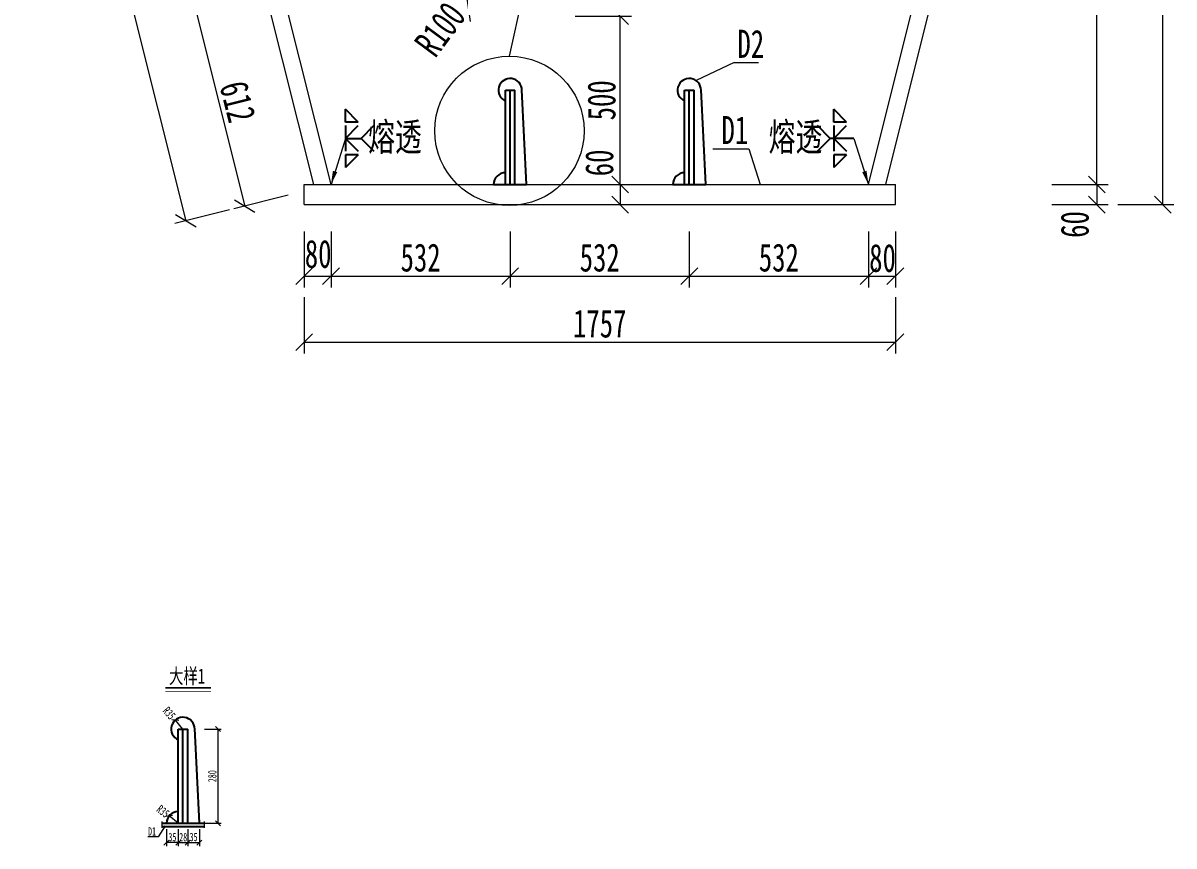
# Model space of a CAD drawing. Header units: millimetres. Extents: x -450182 to -147179, y 306993 to 695793.
# Drawn here: x -417702 to -414282, y 357710 to 360156 of the extents above; entities that cross this region are included whole.
import ezdxf

# ---------------------------------------------------------------- set-up
doc = ezdxf.new("R2010")
doc.units = ezdxf.units.MM
doc.header["$PDMODE"] = 34
doc.linetypes.add('CENTER2', pattern=[28.575, 19.05, -3.175, 3.175, -3.175])
doc.layers.get('Defpoints').update_dxf_attribs({"color": 8})
for name, color, linetype, lineweight in [('加粗线', 6, 'Continuous', 25), ('标注', 4, 'Continuous', 13), ('横隔板', 6, 'CENTER2', 18), ('细实线', 4, 'Continuous', 15), ('细线', 4, 'Continuous', 15), ('钢板粗线', 1, 'Continuous', 25)]:
    doc.layers.add(name, color=color, linetype=linetype, lineweight=lineweight)
doc.layers.add('焊缝', color=7, linetype='Continuous')
doc.styles.add('111', font='仿宋_GB2312.ttf', dxfattribs={"width": 0.7})
doc.styles.get("Standard").update_dxf_attribs({"font": '仿宋_GB2312.ttf'})
doc.dimstyles.new('200', dxfattribs={"dimscale": 0, "dimtxt": 2.5, "dimasz": 1.5, "dimexe": 1, "dimexo": 1, "dimgap": 0.4, "dimtad": 1, "dimdec": 0, "dimdsep": 46, "dimtxsty": '111', "dimblk": 'OBLIQUE', "dimcen": 0, "dimclrd": 256, "dimclre": 256, "dimclrt": 256, "dimadec": 1, "dimazin": 2, "dimtfac": 1, "dimtdec": 0, "dimtmove": 2, "dimatfit": 3, "dimfxl": 4, "dimfxlon": 1, "dimtolj": 1, "dimlwd": -1, "dimlwe": -1, "dimarcsym": 0})

# ---------------------------------------------------------------- blocks, each defined once
blk = doc.blocks.new('_Oblique')
at = {"color": 0, "linetype": 'ByBlock', "lineweight": -2}
blk.add_line((-0.5, -0.5), (0.5, 0.5), dxfattribs=at)
blk = doc.blocks.new('*D635')
at = {"layer": 'Defpoints', "color": 0, "transparency": 16777216}
for p in [(-416113.3, 359676.6), (-416113.3, 359616.6), (-415927.3, 359616.6)]:
    blk.add_point(p, dxfattribs=at)
at = {"layer": '细实线', "transparency": 16777216}
for p, q in [((-415977.3, 359676.6), (-415893.9, 359676.6)), ((-415927.3, 359676.6), (-415927.3, 359616.6)), ((-415977.3, 359616.6), (-415893.9, 359616.6))]:
    blk.add_line(p, q, dxfattribs=at)
at = {"layer": '细实线', "transparency": 16777216, "xscale": 50, "yscale": 50, "zscale": 50}
for p, rotation in [((-415927.3, 359676.6), 90), ((-415927.3, 359616.6), 270)]:
    blk.add_blockref('_Oblique', p, dxfattribs=dict(at, rotation=rotation))
at = {"layer": '细实线', "transparency": 16777216, "insert": (-415988.9, 359740.6), "char_height": 83.33, "attachment_point": 5, "rotation": 90, "style": '111'}
blk.add_mtext('\\A1;60', dxfattribs=at)
blk = doc.blocks.new('28-280加劲 有过焊孔')
at = {"layer": 'Defpoints'}
blk.add_line((0, 0), (0, -280), dxfattribs=at)
at = {"layer": '钢板粗线'}
for p, q in [((49, 0), (-49, 0)), ((-49, 0), (-35, -281.2)), ((-14, 0), (-14, -280)), ((14, 0), (14, -280)), ((14, -280), (-14, -280))]:
    blk.add_line(p, q, dxfattribs=at)
for centre, start, end in [((14, 0), 270, 0), ((0, -280), 180, 66.4218)]:
    blk.add_arc(centre, 35, start, end, dxfattribs=at)
blk = doc.blocks.new('*D911')
at = {"layer": 'Defpoints', "color": 0, "transparency": 16777216}
for p in [(-416866.6, 359616.6), (-415109.6, 359616.6), (-415109.6, 359207.7)]:
    blk.add_point(p, dxfattribs=at)
at = {"layer": '细实线', "transparency": 16777216}
for p, q in [((-416866.6, 359341.1), (-416866.6, 359174.4)), ((-415109.6, 359341.1), (-415109.6, 359174.4)), ((-416866.6, 359207.7), (-415109.6, 359207.7))]:
    blk.add_line(p, q, dxfattribs=at)
at = {"layer": '细实线', "transparency": 16777216, "xscale": 50.00000000000004, "yscale": 50.00000000000004, "zscale": 50.00000000000004, "rotation": 180}
blk.add_blockref('_Oblique', (-416866.6, 359207.7), dxfattribs=at)
at = {"layer": '细实线', "transparency": 16777216, "xscale": 50.00000000000004, "yscale": 50.00000000000004, "zscale": 50.00000000000004}
blk.add_blockref('_Oblique', (-415109.6, 359207.7), dxfattribs=at)
at = {"layer": '细实线', "transparency": 16777216, "insert": (-415988.1, 359262.7), "char_height": 83.33, "attachment_point": 5, "style": '111'}
blk.add_mtext('\\A1;1757', dxfattribs=at)
blk = doc.blocks.new('*D659')
at = {"layer": 'Defpoints', "color": 0, "transparency": 16777216}
for p in [(-414738.1, 361482.6), (-414510.8, 361482.6), (-415189.6, 359676.6)]:
    blk.add_point(p, dxfattribs=at)
at = {"layer": '细实线', "transparency": 16777216}
for p, q in [((-414644.1, 361482.6), (-414477.4, 361482.6)), ((-414510.8, 359676.6), (-414510.8, 361482.6)), ((-414644.1, 359676.6), (-414477.4, 359676.6))]:
    blk.add_line(p, q, dxfattribs=at)
at = {"layer": '细实线', "transparency": 16777216, "xscale": 50.00000000000004, "yscale": 50.00000000000004, "zscale": 50.00000000000004}
for p, rotation in [((-414510.8, 361482.6), 90), ((-414510.8, 359676.6), 270)]:
    blk.add_blockref('_Oblique', p, dxfattribs=dict(at, rotation=rotation))
at = {"layer": '细实线', "transparency": 16777216, "insert": (-414565.8, 360579.6), "char_height": 83.33, "attachment_point": 5, "rotation": 90, "style": '111'}
blk.add_mtext('\\A1;1806', dxfattribs=at)
blk = doc.blocks.new('*D912')
at = {"layer": 'Defpoints', "color": 0, "transparency": 16777216}
for p in [(-415283.4, 359676.6), (-415283.4, 359616.6), (-414510.8, 359616.6)]:
    blk.add_point(p, dxfattribs=at)
at = {"layer": '细实线', "transparency": 16777216}
for p, q in [((-414644.1, 359676.6), (-414477.4, 359676.6)), ((-414510.8, 359676.6), (-414510.8, 359616.6)), ((-414644.1, 359616.6), (-414477.4, 359616.6))]:
    blk.add_line(p, q, dxfattribs=at)
at = {"layer": '细实线', "transparency": 16777216, "xscale": 50.00000000000004, "yscale": 50.00000000000004, "zscale": 50.00000000000004}
for p, rotation in [((-414510.8, 359676.6), 90), ((-414510.8, 359616.6), 270)]:
    blk.add_blockref('_Oblique', p, dxfattribs=dict(at, rotation=rotation))
at = {"layer": '细实线', "transparency": 16777216, "insert": (-414576.1, 359557.7), "char_height": 83.33, "attachment_point": 5, "rotation": 90, "style": '111'}
blk.add_mtext('\\A1;60', dxfattribs=at)
blk = doc.blocks.new('*D913')
at = {"layer": 'Defpoints', "color": 0, "transparency": 16777216}
for p in [(-415604.9, 363328.6), (-414315, 363328.6), (-415194.6, 359616.6)]:
    blk.add_point(p, dxfattribs=at)
at = {"layer": '细实线', "transparency": 16777216}
for p, q in [((-414448.3, 363328.6), (-414281.6, 363328.6)), ((-414315, 359616.6), (-414315, 363328.6)), ((-414448.3, 359616.6), (-414281.6, 359616.6))]:
    blk.add_line(p, q, dxfattribs=at)
at = {"layer": '细实线', "transparency": 16777216, "xscale": 50.00000000000004, "yscale": 50.00000000000004, "zscale": 50.00000000000004}
for p, rotation in [((-414315, 363328.6), 90), ((-414315, 359616.6), 270)]:
    blk.add_blockref('_Oblique', p, dxfattribs=dict(at, rotation=rotation))
at = {"layer": '细实线', "transparency": 16777216, "insert": (-414370, 361472.6), "char_height": 83.33, "attachment_point": 5, "rotation": 90, "style": '111'}
blk.add_mtext('\\A1;3712', dxfattribs=at)
blk = doc.blocks.new('*D698')
at = {"layer": 'Defpoints', "color": 0, "transparency": 16777216}
for p in [(-416113.3, 360176.6), (-415927.3, 360176.6), (-416113.3, 359676.6)]:
    blk.add_point(p, dxfattribs=at)
at = {"layer": '细实线', "transparency": 16777216}
for p, q in [((-416060.6, 360176.6), (-415893.9, 360176.6)), ((-415927.3, 359676.6), (-415927.3, 360176.6)), ((-416060.6, 359676.6), (-415893.9, 359676.6))]:
    blk.add_line(p, q, dxfattribs=at)
at = {"layer": '细实线', "transparency": 16777216, "xscale": 49.99999999999995, "yscale": 49.99999999999995, "zscale": 49.99999999999995}
for p, rotation in [((-415927.3, 360176.6), 90), ((-415927.3, 359676.6), 270)]:
    blk.add_blockref('_Oblique', p, dxfattribs=dict(at, rotation=rotation))
at = {"layer": '细实线', "transparency": 16777216, "insert": (-415982.3, 359926.6), "char_height": 83.33, "attachment_point": 5, "rotation": 90, "style": '111'}
blk.add_mtext('\\A1;500', dxfattribs=at)
blk = doc.blocks.new('*D720')
at = {"layer": 'Defpoints', "color": 0, "transparency": 16777216}
for p in [(-417212.5, 358057.9), (-417212.5, 357777.9), (-417122.8, 357777.9)]:
    blk.add_point(p, dxfattribs=at)
at = {"layer": '标注', "transparency": 16777216}
for p, q in [((-417162.8, 358057.9), (-417112.8, 358057.9)), ((-417122.8, 358057.9), (-417122.8, 357777.9)), ((-417162.8, 357777.9), (-417112.8, 357777.9))]:
    blk.add_line(p, q, dxfattribs=at)
at = {"layer": '标注', "transparency": 16777216, "xscale": 14.99999999999996, "yscale": 14.99999999999996, "zscale": 14.99999999999996}
for p, rotation in [((-417122.8, 358057.9), 90), ((-417122.8, 357777.9), 270)]:
    blk.add_blockref('_Oblique', p, dxfattribs=dict(at, rotation=rotation))
at = {"layer": '标注', "transparency": 16777216, "insert": (-417139.3, 357917.9), "char_height": 25, "attachment_point": 5, "rotation": 90, "style": '111'}
blk.add_mtext('\\A1;280', dxfattribs=at)
blk = doc.blocks.new('*D721')
at = {"layer": 'Defpoints', "color": 0, "transparency": 16777216}
for p in [(-417212.5, 357777.9), (-417177.5, 357777.9), (-417177.5, 357720.4)]:
    blk.add_point(p, dxfattribs=at)
at = {"layer": '标注', "transparency": 16777216}
for p, q in [((-417212.5, 357760.4), (-417212.5, 357710.4)), ((-417177.5, 357760.4), (-417177.5, 357710.4)), ((-417212.5, 357720.4), (-417177.5, 357720.4))]:
    blk.add_line(p, q, dxfattribs=at)
at = {"layer": '标注', "transparency": 16777216, "xscale": 14.99999999999996, "yscale": 14.99999999999996, "zscale": 14.99999999999996, "rotation": 180}
blk.add_blockref('_Oblique', (-417212.5, 357720.4), dxfattribs=at)
at = {"layer": '标注', "transparency": 16777216, "xscale": 14.99999999999996, "yscale": 14.99999999999996, "zscale": 14.99999999999996}
blk.add_blockref('_Oblique', (-417177.5, 357720.4), dxfattribs=at)
at = {"layer": '标注', "transparency": 16777216, "insert": (-417195, 357736.9), "char_height": 25, "attachment_point": 5, "style": '111'}
blk.add_mtext('\\A1;35', dxfattribs=at)
blk = doc.blocks.new('*D722')
at = {"layer": 'Defpoints', "color": 0, "transparency": 16777216}
for p in [(-417240.5, 357777.9), (-417212.5, 357777.9), (-417212.5, 357720.4)]:
    blk.add_point(p, dxfattribs=at)
at = {"layer": '标注', "transparency": 16777216}
for p, q in [((-417240.5, 357760.4), (-417240.5, 357710.4)), ((-417212.5, 357760.4), (-417212.5, 357710.4)), ((-417240.5, 357720.4), (-417255.5, 357720.4)), ((-417240.5, 357720.4), (-417212.5, 357720.4)), ((-417212.5, 357720.4), (-417197.5, 357720.4))]:
    blk.add_line(p, q, dxfattribs=at)
at = {"layer": '标注', "transparency": 16777216, "xscale": 14.99999999999996, "yscale": 14.99999999999996, "zscale": 14.99999999999996}
blk.add_blockref('_Oblique', (-417240.5, 357720.4), dxfattribs=at)
at = {"layer": '标注', "transparency": 16777216, "xscale": 14.99999999999996, "yscale": 14.99999999999996, "zscale": 14.99999999999996, "rotation": 180}
blk.add_blockref('_Oblique', (-417212.5, 357720.4), dxfattribs=at)
at = {"layer": '标注', "transparency": 16777216, "insert": (-417225.8, 357736.5), "char_height": 25, "attachment_point": 5, "style": '111'}
blk.add_mtext('\\A1;28', dxfattribs=at)
blk = doc.blocks.new('*D723')
at = {"layer": 'Defpoints', "color": 0, "transparency": 16777216}
for p in [(-417275.5, 357777.9), (-417240.5, 357777.9), (-417275.5, 357720.4)]:
    blk.add_point(p, dxfattribs=at)
at = {"layer": '标注', "transparency": 16777216}
for p, q in [((-417275.5, 357760.4), (-417275.5, 357710.4)), ((-417240.5, 357760.4), (-417240.5, 357710.4)), ((-417240.5, 357720.4), (-417275.5, 357720.4))]:
    blk.add_line(p, q, dxfattribs=at)
at = {"layer": '标注', "transparency": 16777216, "xscale": 14.99999999999996, "yscale": 14.99999999999996, "zscale": 14.99999999999996, "rotation": 180}
blk.add_blockref('_Oblique', (-417275.5, 357720.4), dxfattribs=at)
at = {"layer": '标注', "transparency": 16777216, "xscale": 14.99999999999996, "yscale": 14.99999999999996, "zscale": 14.99999999999996}
blk.add_blockref('_Oblique', (-417240.5, 357720.4), dxfattribs=at)
at = {"layer": '标注', "transparency": 16777216, "insert": (-417258, 357736.9), "char_height": 25, "attachment_point": 5, "style": '111'}
blk.add_mtext('\\A1;35', dxfattribs=at)
blk = doc.blocks.new('*D724')
at = {"layer": 'Defpoints', "color": 0, "transparency": 16777216}
for p in [(-417268, 357799.6), (-417240.5, 357777.9)]:
    blk.add_point(p, dxfattribs=at)
at = {"layer": '标注', "transparency": 16777216}
blk.add_line((-417240.5, 357777.9), (-417268, 357799.6), dxfattribs=at)
at = {"layer": '标注', "transparency": 16777216, "xscale": 14.99999999999996, "yscale": 14.99999999999996, "zscale": 14.99999999999996, "rotation": 141.8069079756408}
blk.add_blockref('_Oblique', (-417268, 357799.6), dxfattribs=at)
at = {"layer": '标注', "transparency": 16777216, "insert": (-417285.7, 357813.5), "char_height": 25, "attachment_point": 5, "rotation": 321.8069, "style": '111'}
blk.add_mtext('\\A1;R35', dxfattribs=at)
blk = doc.blocks.new('*D725')
at = {"layer": 'Defpoints', "color": 0, "transparency": 16777216}
for p in [(-417249.1, 358084.6), (-417226.5, 358057.9)]:
    blk.add_point(p, dxfattribs=at)
at = {"layer": '标注', "transparency": 16777216}
blk.add_line((-417226.5, 358057.9), (-417249.1, 358084.6), dxfattribs=at)
at = {"layer": '标注', "transparency": 16777216, "xscale": 14.99999999999996, "yscale": 14.99999999999996, "zscale": 14.99999999999996, "rotation": 130.354704895017}
blk.add_blockref('_Oblique', (-417249.1, 358084.6), dxfattribs=at)
at = {"layer": '标注', "transparency": 16777216, "insert": (-417267.4, 358105.2), "char_height": 25, "attachment_point": 5, "rotation": 310.3547, "style": '111'}
blk.add_mtext('\\A1;R35', dxfattribs=at)
blk = doc.blocks.new('*D813')
at = {"layer": 'Defpoints', "color": 0, "transparency": 16777216}
for p in [(-416866.6, 359676.6), (-416786.6, 359676.6), (-416786.6, 359403.8)]:
    blk.add_point(p, dxfattribs=at)
at = {"layer": '细实线', "transparency": 16777216}
for p, q in [((-416866.6, 359537.2), (-416866.6, 359370.5)), ((-416786.6, 359537.2), (-416786.6, 359370.5)), ((-416866.6, 359403.8), (-416786.6, 359403.8))]:
    blk.add_line(p, q, dxfattribs=at)
at = {"layer": '细实线', "transparency": 16777216, "xscale": 49.99999999999995, "yscale": 49.99999999999995, "zscale": 49.99999999999995, "rotation": 180}
blk.add_blockref('_Oblique', (-416866.6, 359403.8), dxfattribs=at)
at = {"layer": '细实线', "transparency": 16777216, "xscale": 49.99999999999995, "yscale": 49.99999999999995, "zscale": 49.99999999999995}
blk.add_blockref('_Oblique', (-416786.6, 359403.8), dxfattribs=at)
at = {"layer": '细实线', "transparency": 16777216, "insert": (-416824.7, 359469.7), "char_height": 83.33, "attachment_point": 5, "style": '111'}
blk.add_mtext('\\A1;80', dxfattribs=at)
blk = doc.blocks.new('*D814')
at = {"layer": 'Defpoints', "color": 0, "transparency": 16777216}
for p in [(-416786.6, 359676.6), (-416254.3, 359676.6), (-416254.3, 359403.8)]:
    blk.add_point(p, dxfattribs=at)
at = {"layer": '细实线', "transparency": 16777216}
for p, q in [((-416786.6, 359537.2), (-416786.6, 359370.5)), ((-416254.3, 359537.2), (-416254.3, 359370.5)), ((-416786.6, 359403.8), (-416254.3, 359403.8))]:
    blk.add_line(p, q, dxfattribs=at)
at = {"layer": '细实线', "transparency": 16777216, "xscale": 49.99999999999995, "yscale": 49.99999999999995, "zscale": 49.99999999999995, "rotation": 180}
blk.add_blockref('_Oblique', (-416786.6, 359403.8), dxfattribs=at)
at = {"layer": '细实线', "transparency": 16777216, "xscale": 49.99999999999995, "yscale": 49.99999999999995, "zscale": 49.99999999999995}
blk.add_blockref('_Oblique', (-416254.3, 359403.8), dxfattribs=at)
at = {"layer": '细实线', "transparency": 16777216, "insert": (-416520.4, 359458.8), "char_height": 83.33, "attachment_point": 5, "style": '111'}
blk.add_mtext('\\A1;532', dxfattribs=at)
blk = doc.blocks.new('*D815')
at = {"layer": 'Defpoints', "color": 0, "transparency": 16777216}
for p in [(-415721.9, 359676.6), (-415189.6, 359676.6), (-415189.6, 359403.8)]:
    blk.add_point(p, dxfattribs=at)
at = {"layer": '细实线', "transparency": 16777216}
for p, q in [((-415721.9, 359537.2), (-415721.9, 359370.5)), ((-415189.6, 359537.2), (-415189.6, 359370.5)), ((-415721.9, 359403.8), (-415189.6, 359403.8))]:
    blk.add_line(p, q, dxfattribs=at)
at = {"layer": '细实线', "transparency": 16777216, "xscale": 50.00000000000004, "yscale": 50.00000000000004, "zscale": 50.00000000000004, "rotation": 180}
blk.add_blockref('_Oblique', (-415721.9, 359403.8), dxfattribs=at)
at = {"layer": '细实线', "transparency": 16777216, "xscale": 50.00000000000004, "yscale": 50.00000000000004, "zscale": 50.00000000000004}
blk.add_blockref('_Oblique', (-415189.6, 359403.8), dxfattribs=at)
at = {"layer": '细实线', "transparency": 16777216, "insert": (-415455.8, 359458.8), "char_height": 83.33, "attachment_point": 5, "style": '111'}
blk.add_mtext('\\A1;532', dxfattribs=at)
blk = doc.blocks.new('*D816')
at = {"layer": 'Defpoints', "color": 0, "transparency": 16777216}
for p in [(-415189.6, 359676.6), (-415109.6, 359676.6), (-415109.6, 359403.8)]:
    blk.add_point(p, dxfattribs=at)
at = {"layer": '细实线', "transparency": 16777216}
for p, q in [((-415189.6, 359537.2), (-415189.6, 359370.5)), ((-415109.6, 359537.2), (-415109.6, 359370.5)), ((-415189.6, 359403.8), (-415109.6, 359403.8))]:
    blk.add_line(p, q, dxfattribs=at)
at = {"layer": '细实线', "transparency": 16777216, "xscale": 50.00000000000004, "yscale": 50.00000000000004, "zscale": 50.00000000000004, "rotation": 180}
blk.add_blockref('_Oblique', (-415189.6, 359403.8), dxfattribs=at)
at = {"layer": '细实线', "transparency": 16777216, "xscale": 50.00000000000004, "yscale": 50.00000000000004, "zscale": 50.00000000000004}
blk.add_blockref('_Oblique', (-415109.6, 359403.8), dxfattribs=at)
at = {"layer": '细实线', "transparency": 16777216, "insert": (-415147.7, 359457.5), "char_height": 83.33, "attachment_point": 5, "style": '111'}
blk.add_mtext('\\A1;80', dxfattribs=at)
blk = doc.blocks.new('*D1024')
at = {"layer": 'Defpoints', "color": 0, "transparency": 16777216}
for p in [(-417238.1, 361482.6), (-416786.6, 359676.6), (-417218, 359568.7)]:
    blk.add_point(p, dxfattribs=at)
at = {"layer": '标注', "transparency": 16777216}
for p, q in [((-417540.1, 361407.1), (-417701.8, 361366.6)), ((-417669.5, 361374.7), (-417218, 359568.7)), ((-417088.6, 359601.1), (-417250.3, 359560.6))]:
    blk.add_line(p, q, dxfattribs=at)
at = {"layer": '标注', "transparency": 16777216, "xscale": 49.99999999999987, "yscale": 49.99999999999987, "zscale": 49.99999999999987}
for p, rotation in [((-417669.5, 361374.7), 104.036243467926), ((-417218, 359568.7), 284.036243467926)]:
    blk.add_blockref('_Oblique', p, dxfattribs=dict(at, rotation=rotation))
at = {"layer": '标注', "transparency": 16777216, "insert": (-417390.4, 360485.1), "char_height": 83.33, "attachment_point": 5, "rotation": 284.0362, "style": '111'}
blk.add_mtext('\\A1;1862', dxfattribs=at)
blk = doc.blocks.new('*D1025')
at = {"layer": 'Defpoints', "color": 0, "transparency": 16777216}
for p in [(-416934.9, 360269.9), (-416786.6, 359676.6), (-417043, 359612.5)]:
    blk.add_point(p, dxfattribs=at)
at = {"layer": '标注', "transparency": 16777216}
for p, q in [((-417062, 360238.1), (-417223.7, 360197.7)), ((-417191.4, 360205.8), (-417043, 359612.5)), ((-416913.7, 359644.8), (-417075.4, 359604.4))]:
    blk.add_line(p, q, dxfattribs=at)
at = {"layer": '标注', "transparency": 16777216, "xscale": 49.99999999999987, "yscale": 49.99999999999987, "zscale": 49.99999999999987}
for p, rotation in [((-417191.4, 360205.8), 104.0362434652364), ((-417043, 359612.5), 284.0362434652363)]:
    blk.add_blockref('_Oblique', p, dxfattribs=dict(at, rotation=rotation))
at = {"layer": '标注', "transparency": 16777216, "insert": (-417063.9, 359922.5), "char_height": 83.33, "attachment_point": 5, "rotation": 284.0362, "style": '111'}
blk.add_mtext('\\A1;612', dxfattribs=at)
blk = doc.blocks.new('*D1026')
at = {"layer": 'Defpoints', "color": 0, "transparency": 16777216}
for p in [(-416254.3, 359676.6), (-415721.9, 359676.6), (-415721.9, 359403.8)]:
    blk.add_point(p, dxfattribs=at)
at = {"layer": '标注', "transparency": 16777216}
for p, q in [((-416254.3, 359537.2), (-416254.3, 359370.5)), ((-415721.9, 359537.2), (-415721.9, 359370.5)), ((-416254.3, 359403.8), (-415721.9, 359403.8))]:
    blk.add_line(p, q, dxfattribs=at)
at = {"layer": '标注', "transparency": 16777216, "xscale": 49.99999999999987, "yscale": 49.99999999999987, "zscale": 49.99999999999987, "rotation": 180}
blk.add_blockref('_Oblique', (-416254.3, 359403.8), dxfattribs=at)
at = {"layer": '标注', "transparency": 16777216, "xscale": 49.99999999999987, "yscale": 49.99999999999987, "zscale": 49.99999999999987}
blk.add_blockref('_Oblique', (-415721.9, 359403.8), dxfattribs=at)
at = {"layer": '标注', "transparency": 16777216, "insert": (-415988.1, 359458.8), "char_height": 83.33, "attachment_point": 5, "style": '111'}
blk.add_mtext('\\A1;532', dxfattribs=at)
blk = doc.blocks.new('*D1038')
at = {"layer": 'Defpoints', "color": 0, "transparency": 16777216}
for p in [(-416318.1, 360276.6), (-416377.8, 360196.3)]:
    blk.add_point(p, dxfattribs=at)
at = {"layer": '标注', "transparency": 16777216}
blk.add_line((-416318.1, 360276.6), (-416377.8, 360196.3), dxfattribs=at)
at = {"layer": '标注', "transparency": 16777216, "xscale": 49.99999999999987, "yscale": 49.99999999999987, "zscale": 49.99999999999987, "rotation": 233.3703176499302}
blk.add_blockref('_Oblique', (-416377.8, 360196.3), dxfattribs=at)
at = {"layer": '标注', "transparency": 16777216, "insert": (-416462.2, 360137.6), "char_height": 83.33, "attachment_point": 5, "rotation": 53.3703, "style": '111'}
blk.add_mtext('\\A1;R100', dxfattribs=at)

msp = doc.modelspace()

# ---------------------------------------------------------------- linework, layer by layer
at = {"layer": 'Defpoints'}
msp.add_line((-417226.5, 357777.9), (-417226.5, 358057.9), dxfattribs=at)
at = {"layer": '加粗线', "ltscale": 100, "const_width": 5}
msp.add_lwpolyline([(-417278.5, 358180.3), (-417143.6, 358180.3)], dxfattribs=at)
at = {"layer": '标注'}
for p, q in [((-416256.4, 360057.7), (-416213, 360254.3)), ((-415588.8, 360039.5), (-415701.7, 359985.1)), ((-417279.5, 357770.8), (-417300.1, 357738.1)), ((-417289, 357783.6), (-417289, 357764.6)), ((-417163.4, 357783.6), (-417163.4, 357764.6)), ((-417300.1, 357738.1), (-417331.2, 357738.1))]:
    msp.add_line(p, q, dxfattribs=at)
msp.add_circle((-416256.4, 359835.9), 221.8, dxfattribs=at)
at = {"layer": '横隔板', "color": 2, "ltscale": 550}
for p, q in [((-416838.1, 359676.6), (-417289.6, 361482.6)), ((-416786.6, 359676.6), (-417238.1, 361482.6)), ((-415189.6, 359676.6), (-414738.1, 361482.6)), ((-415138.1, 359676.6), (-414686.6, 361482.6)), ((-416866.6, 359676.6), (-415109.6, 359676.6)), ((-416866.6, 359616.6), (-416866.6, 359676.6)), ((-415109.6, 359616.6), (-415109.6, 359676.6)), ((-416866.6, 359616.6), (-415109.6, 359616.6))]:
    msp.add_line(p, q, dxfattribs=at)
at = {"layer": '焊缝', "color": 4}
for p, q in [((-416706, 359862.2), (-416743.8, 359900)), ((-416743.8, 359862.2), (-416743.8, 359900)), ((-415254.4, 359862.2), (-415292.2, 359900)), ((-415292.2, 359862.2), (-415292.2, 359900)), ((-416706, 359862.2), (-416743.8, 359862.2)), ((-416743.8, 359813.6), (-416706, 359851.4)), ((-416743.8, 359851.4), (-416743.8, 359775.8)), ((-416696.9, 359813.6), (-416659.1, 359851.4)), ((-415303.2, 359813.6), (-415341, 359851.4)), ((-415254.4, 359862.2), (-415292.2, 359862.2)), ((-415292.2, 359813.6), (-415254.4, 359851.4)), ((-415292.2, 359851.4), (-415292.2, 359775.8)), ((-416743.8, 359813.6), (-416696.9, 359813.6)), ((-416743.8, 359813.6), (-416706, 359775.8)), ((-416696.9, 359813.6), (-416659.1, 359775.8)), ((-415303.2, 359813.6), (-415341, 359775.8)), ((-415232.5, 359813.6), (-415303.2, 359813.6)), ((-415292.2, 359813.6), (-415254.4, 359775.8)), ((-416706, 359765), (-416743.8, 359765)), ((-416743.8, 359765), (-416743.8, 359727.2)), ((-416706, 359765), (-416743.8, 359727.2)), ((-415254.4, 359765), (-415292.2, 359765)), ((-415292.2, 359765), (-415292.2, 359727.2)), ((-415254.4, 359765), (-415292.2, 359727.2))]:
    msp.add_line(p, q, dxfattribs=at)
for points in [[(-416768.1, 359713.2), (-416781, 359717.2), (-416786.6, 359676.6)], [(-415208.1, 359713.2), (-415195.2, 359717.2), (-415189.6, 359676.6)]]:
    msp.add_solid(points, dxfattribs=at)
at = {"layer": '细实线'}
for p, q in [((-415588.8, 360039.5), (-415516, 360039.5)), ((-416743.8, 359813.6), (-416786.6, 359676.6)), ((-415232.5, 359813.6), (-415189.6, 359676.6)), ((-415651.9, 359782.4), (-415544.6, 359782.4)), ((-415544.6, 359782.4), (-415511, 359676.6))]:
    msp.add_line(p, q, dxfattribs=at)
at = {"layer": '细线', "ltscale": 100, "const_width": 1.5}
msp.add_lwpolyline([(-417278.5, 358170.3), (-417143.6, 358170.3)], dxfattribs=at)
at = {"layer": '钢板粗线'}
for p, q in [((-417240.5, 358057.9), (-417212.5, 358057.9)), ((-417240.5, 357777.9), (-417240.5, 358057.9)), ((-417212.5, 357777.9), (-417212.5, 358057.9)), ((-417177.5, 357777.9), (-417191.5, 358059.2)), ((-417289, 357777.9), (-417163.4, 357777.9)), ((-417289, 357767.9), (-417163.4, 357767.9))]:
    msp.add_line(p, q, dxfattribs=at)
for centre, start, end in [((-417226.5, 358057.9), 0, 246.4218), ((-417240.5, 357777.9), 90, 180)]:
    msp.add_arc(centre, 35, start, end, dxfattribs=at)

# ---------------------------------------------------------------- block references
at = {"layer": '细实线', "rotation": 180.0000000000342}
for p in [(-416254.3, 359676.6), (-415721.9, 359676.6)]:
    msp.add_blockref('28-280加劲 有过焊孔', p, dxfattribs=at)

# ---------------------------------------------------------------- texts
at = {"width": 0.7}
msp.add_text('大样1', height=45, dxfattribs=at).set_placement((-417268.1, 358193.1))
at = {"layer": '标注', "insert": (-417318.5, 357753.9), "char_height": 25, "attachment_point": 5, "style": '111'}
msp.add_mtext('\\A1;D1', dxfattribs=at)
at = {"layer": '细实线', "width": 0.7}
for s, p in [('D2', (-415578.9, 360052.9)), ('熔透', (-416676.1, 359776.5)), ('D1', (-415626.3, 359796.6)), ('熔透', (-415486, 359776.5))]:
    msp.add_text(s, height=83.33, dxfattribs=at).set_placement(p)

# ---------------------------------------------------------------- dimensions: what is measured, and where the dimension line sits
at = {"layer": '标注'}
for p1, p2, distance, picture, middle in [((-417238.1, 361482.6), (-416786.6, 359676.6), -444.6, '*D1024', (-417390.4, 360485.1)), ((-416934.9, 360269.9), (-416786.6, 359676.6), -264.3, '*D1025', (-417063.9, 359922.5)), ((-416254.3, 359676.6), (-415721.9, 359676.6), -272.7, '*D1026', (-415988.1, 359458.8))]:
    dim = msp.add_aligned_dim(p1=p1, p2=p2, distance=distance, dimstyle='200', override={"dimscale": 33.333333, "dimarcsym": 1}, dxfattribs=at)
    dim.commit()
    dim.dimension.update_dxf_attribs({"geometry": picture, "text_midpoint": middle})
for center, mpoint, override, picture, middle in [((-416318.1, 360276.6), (-416377.8, 360196.3), {"dimscale": 33.333333, "dimarcsym": 1}, '*D1038', (-416462.2, 360137.6)), ((-417226.5, 358057.9), (-417249.1, 358084.6), {"dimscale": 10, "dimarcsym": 1}, '*D725', (-417267.4, 358105.2)), ((-417240.5, 357777.9), (-417268, 357799.6), {"dimscale": 10, "dimarcsym": 1}, '*D724', (-417285.7, 357813.5))]:
    dim = msp.add_radius_dim(center=center, mpoint=mpoint, dimstyle='200', override=override, dxfattribs=at)
    dim.commit()
    dim.dimension.update_dxf_attribs({"geometry": picture, "text_midpoint": middle, "dimtype": 164})
dim = msp.add_linear_dim(base=(-417122.8, 357777.9), p1=(-417212.5, 358057.9), p2=(-417212.5, 357777.9), angle=90, dimstyle='200', override={"dimscale": 10, "dimarcsym": 1}, dxfattribs=at)
dim.commit()
dim.dimension.update_dxf_attribs({"geometry": '*D720', "text_midpoint": (-417139.3, 357917.9)})
for base, p1, p2, picture, middle in [((-417275.5, 357720.4), (-417240.5, 357777.9), (-417275.5, 357777.9), '*D723', (-417258, 357736.9)), ((-417177.5, 357720.4), (-417212.5, 357777.9), (-417177.5, 357777.9), '*D721', (-417195, 357736.9))]:
    dim = msp.add_linear_dim(base=base, p1=p1, p2=p2, dimstyle='200', override={"dimscale": 10, "dimarcsym": 1}, dxfattribs=at)
    dim.commit()
    dim.dimension.update_dxf_attribs({"geometry": picture, "text_midpoint": middle})
dim = msp.add_linear_dim(base=(-417212.5, 357720.4), p1=(-417240.5, 357777.9), p2=(-417212.5, 357777.9), dimstyle='200', override={"dimscale": 10, "dimarcsym": 1}, dxfattribs=at)
dim.commit()
dim.dimension.update_dxf_attribs({"geometry": '*D722', "text_midpoint": (-417225.8, 357736.5), "dimtype": 160})
at = {"layer": '细实线'}
for base, p1, p2, picture, middle in [((-414315, 363328.6), (-415194.6, 359616.6), (-415604.9, 363328.6), '*D913', (-414370, 361472.6)), ((-414510.8, 361482.6), (-415189.6, 359676.6), (-414738.1, 361482.6), '*D659', (-414565.8, 360579.6)), ((-415927.3, 360176.6), (-416113.3, 359676.6), (-416113.3, 360176.6), '*D698', (-415982.3, 359926.6))]:
    dim = msp.add_linear_dim(base=base, p1=p1, p2=p2, angle=90, dimstyle='200', override={"dimscale": 33.333333, "dimarcsym": 1}, dxfattribs=at)
    dim.commit()
    dim.dimension.update_dxf_attribs({"geometry": picture, "text_midpoint": middle})
for base, p1, p2, angle, override, picture, middle, dimtype in [((-415927.3, 359616.6), (-416113.3, 359676.6), (-416113.3, 359616.6), 270, {"dimscale": 33.333333, "dimfxl": 1.5, "dimarcsym": 1}, '*D635', (-415988.9, 359740.6), 161), ((-414510.8, 359616.6), (-415283.4, 359676.6), (-415283.4, 359616.6), 90, {"dimscale": 33.333333, "dimarcsym": 1}, '*D912', (-414576.1, 359557.7), 160), ((-416786.6, 359403.8), (-416866.6, 359676.6), (-416786.6, 359676.6), 360, {"dimscale": 33.333333, "dimarcsym": 1}, '*D813', (-416824.7, 359469.7), 161), ((-415109.6, 359403.8), (-415189.6, 359676.6), (-415109.6, 359676.6), 0, {"dimscale": 33.333333, "dimarcsym": 1}, '*D816', (-415147.7, 359457.5), 161)]:
    dim = msp.add_linear_dim(base=base, p1=p1, p2=p2, angle=angle, dimstyle='200', override=override, dxfattribs=at)
    dim.commit()
    dim.dimension.update_dxf_attribs({"geometry": picture, "text_midpoint": middle, "dimtype": dimtype})
for p1, p2, distance, picture, middle in [((-416786.6, 359676.6), (-416254.3, 359676.6), -272.7, '*D814', (-416520.4, 359458.8)), ((-415721.9, 359676.6), (-415189.6, 359676.6), -272.7, '*D815', (-415455.8, 359458.8)), ((-416866.6, 359616.6), (-415109.6, 359616.6), -408.8, '*D911', (-415988.1, 359262.7))]:
    dim = msp.add_aligned_dim(p1=p1, p2=p2, distance=distance, dimstyle='200', override={"dimscale": 33.333333, "dimarcsym": 1}, dxfattribs=at)
    dim.commit()
    dim.dimension.update_dxf_attribs({"geometry": picture, "text_midpoint": middle})

doc.saveas('drawing.dxf')
